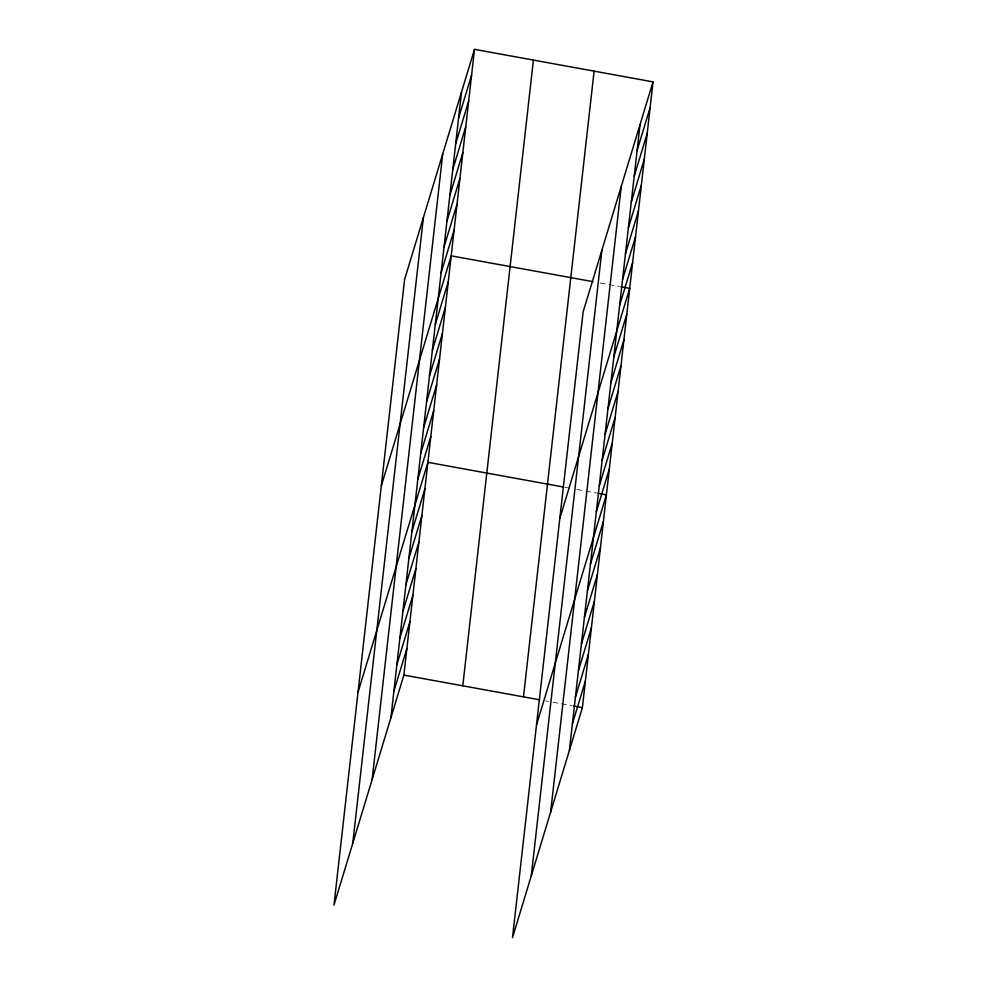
<?xml version="1.0" encoding="UTF-8"?>
<svg xmlns="http://www.w3.org/2000/svg" width="987" height="987" viewBox="0 0 987 987"><rect width="100%" height="100%" fill="white"/><g stroke="black" fill="none" stroke-linecap="round" stroke-linejoin="round"><path stroke-width="0.74" stroke-dasharray="4.93 3.7" d="M600.256 282.998L607.622 284.342M609.09 284.601L619.404 286.489M565.169 487.344L569.585 488.146M576.951 489.49L584.316 490.823M585.784 491.094L596.099 492.969M545.577 700.893L548.525 701.436M552.942 702.238L572.09 705.73"/><path stroke-width="1.48" d="M352.766 843.317L423.386 217.584M372.111 779.631L442.731 153.91M390.889 717.82L461.509 92.099M474.5 49.35L404.608 279.395L333.976 905.128L403.88 675.083L474.5 49.35L653.024 81.872L582.392 707.605L512.5 937.65L583.12 311.917L653.024 81.872M462.792 685.817L533.412 60.084M523.48 696.871L594.112 71.138M531.277 875.839L601.91 250.106M550.635 812.153L621.255 186.432M569.413 750.342L640.032 124.621M458.597 117.909L471.589 75.16M455.686 143.72L468.677 100.97M452.774 169.53L465.753 126.78M449.862 195.34L462.841 152.59M446.951 221.15L459.93 178.413M444.027 246.96L457.018 204.223M441.115 272.77L454.106 230.033M381.303 485.888L451.195 255.843L592.891 281.653M435.292 324.402L448.283 281.653M432.38 350.212L445.371 307.463M429.468 376.022L442.447 333.273M426.557 401.832L439.536 359.083M423.645 427.642L436.624 384.893M420.721 453.452L433.712 410.703M417.809 479.263L430.801 436.525M357.997 692.38L427.889 462.335L563.7 487.072M411.9 531.672L424.891 488.923M408.902 558.26L421.881 515.522M405.891 584.859L418.883 542.11M402.893 611.447L415.885 568.709M399.895 638.046L412.874 595.297M396.897 664.633L409.876 621.896M393.887 691.233L406.878 648.484M637.121 150.431L650.1 107.682M634.209 176.241L647.188 133.492M631.298 202.051L644.277 159.302M628.374 227.861L641.365 185.112M625.462 253.671L638.453 210.934M622.55 279.481L635.542 236.744M619.639 305.291L632.63 262.554M559.814 518.409L629.718 288.364L620.872 286.748M613.815 356.912L626.794 314.174M610.904 382.734L623.883 339.984M607.992 408.544L620.971 365.795M605.068 434.354L618.059 391.605M602.156 460.164L615.148 417.415M599.245 485.974L612.236 443.225M596.333 511.784L609.324 469.047M536.509 724.902L606.413 494.857L597.567 493.241M590.423 564.194L603.402 521.444M587.413 590.781L600.404 548.044M584.415 617.381L597.406 574.631M581.417 643.968L594.396 601.231M578.419 670.568L591.398 627.818M575.409 697.155L588.4 654.418M572.411 723.755L585.402 681.005M403.88 675.083L539.679 699.82M573.558 705.989L582.392 707.605"/></g></svg>
